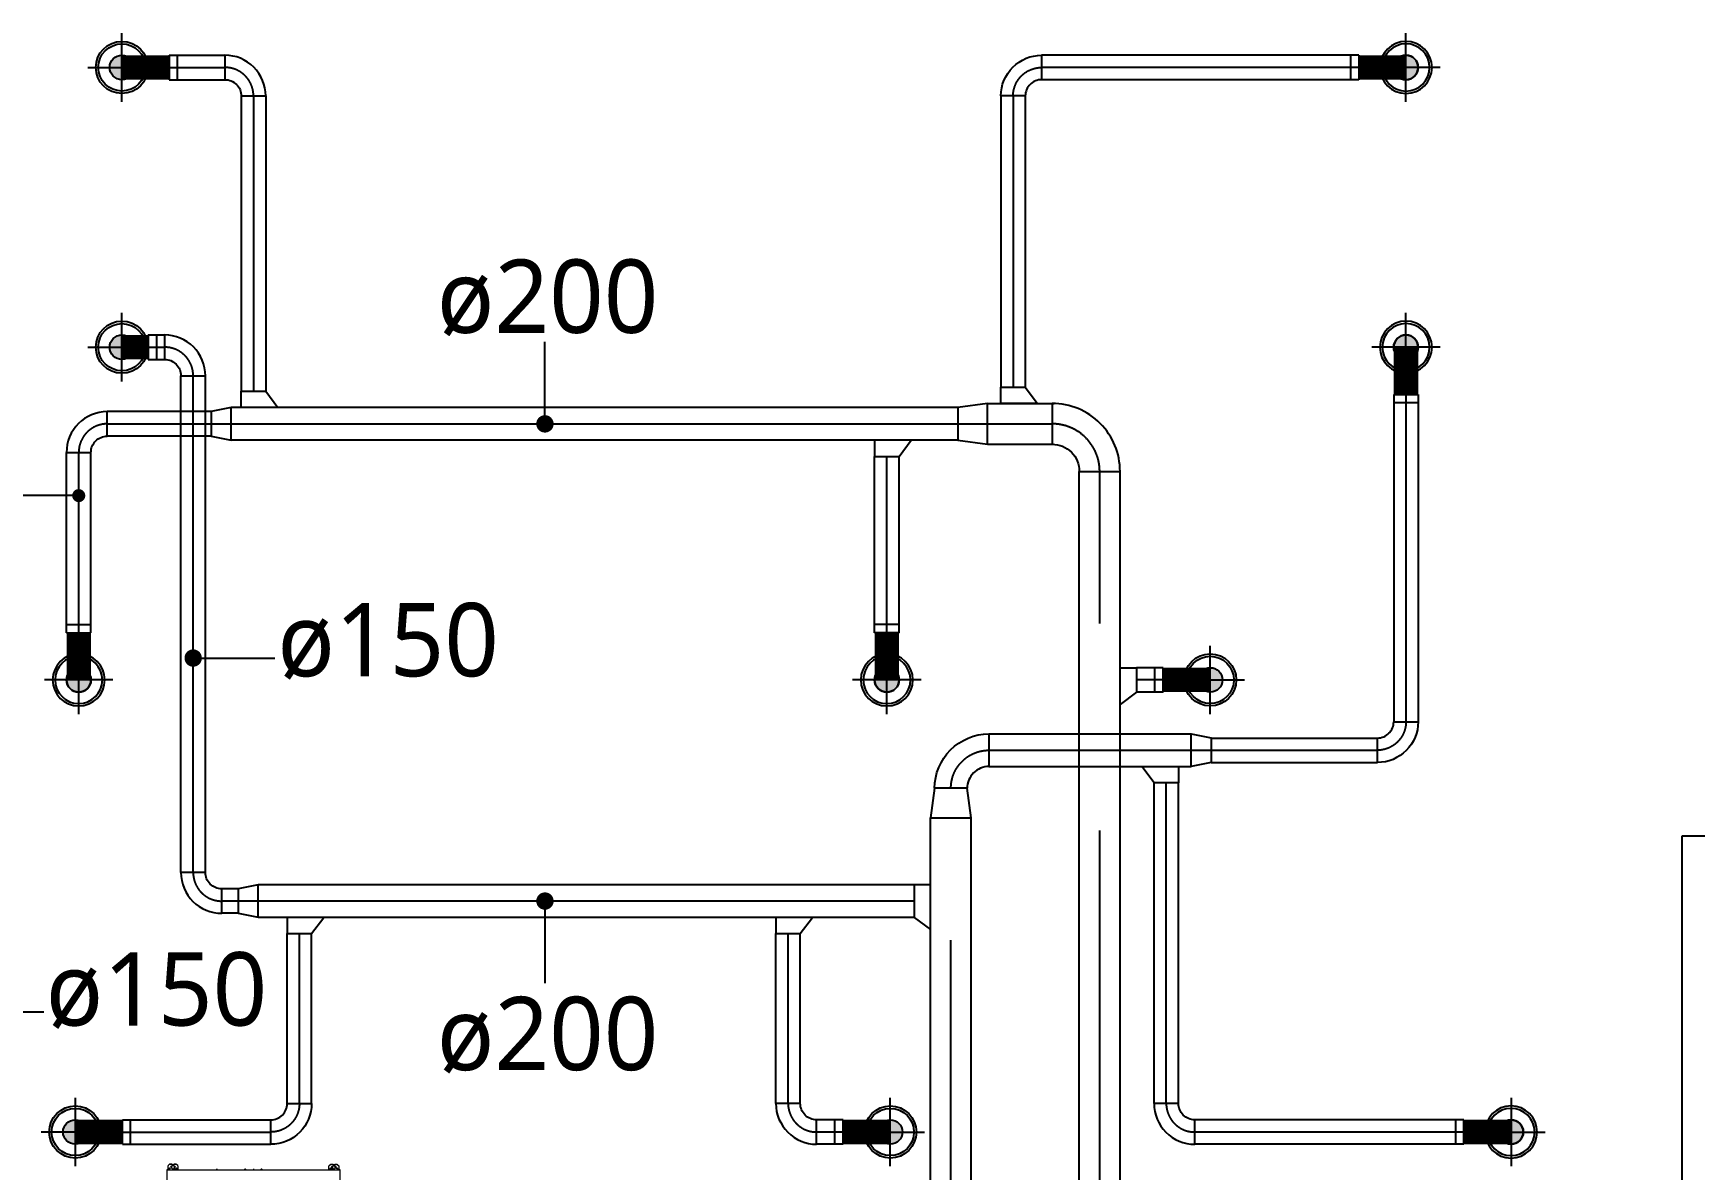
# Model space of a CAD drawing. Header units: millimetres. Extents: x 61566 to 667441, y 0 to 118800.
# Drawn here: x 439367 to 449561, y 65149 to 72122 of the extents above; entities that cross this region are included whole.
import ezdxf

# ---------------------------------------------------------------- set-up
doc = ezdxf.new("R2010")
doc.units = ezdxf.units.MM
doc.header["$LTSCALE"] = 200
doc.linetypes.add('CENTER', pattern=[50.8, 31.75, -6.35, 6.35, -6.35])
for name, color, linetype in [('DUCT', 7, 'Continuous'), ('LG-DIFF', 30, 'Continuous'), ('LG-TEXT', 2, 'Continuous'), ('LG-환기', 2, 'Continuous'), ('TEXT', 3, 'Continuous'), ('환기(RA)', 2, 'Continuous'), ('환기(SA)', 3, 'Continuous'), ('환기유니트', 6, 'Continuous')]:
    doc.layers.add(name, color=color, linetype=linetype)
doc.styles.add('LG전자', font='malgun.ttf')

# ---------------------------------------------------------------- blocks, each defined once
blk = doc.blocks.new('A$C40B63A93')
at = {"color": 1}
for p, q in [((210, 420), (210, 0)), ((420, 210), (0, 210))]:
    blk.add_line(p, q, dxfattribs=at)
at = {"color": 0}
for radius in [160, 145, 75]:
    blk.add_circle((210, 210), radius, dxfattribs=at)
blk = doc.blocks.new('ELBOW_90_150')
at = {"layer": 'DUCT', "color": 0}
blk.add_lwpolyline([(175, 250, 0.414214), (-75, 0), (75, 0, -0.414214), (175, 100), (175, 250)], format="xyb", dxfattribs=at)
at = {"layer": 'DUCT', "color": 1, "linetype": 'CENTER'}
blk.add_arc((175, 0), 175, 90, 180, dxfattribs=at)
blk = doc.blocks.new('레듀서2')
at = {"layer": '환기(RA)', "color": 0}
blk.add_lwpolyline([(182, 225), (0, 250), (0, 0), (182, 25)], close=True, dxfattribs=at)
blk = doc.blocks.new('레듀서1')
at = {"layer": '환기(SA)', "color": 0}
blk.add_lwpolyline([(-23, 123), (177, 123), (152, 0), (2, 0)], close=True, dxfattribs=at)
blk = doc.blocks.new('상업용 프리미엄환기 800~1000CMH')
at = {"layer": 'LG-환기', "color": 0, "linetype": 'Continuous', "lineweight": 18}
for p, q in [((-9, 22), (-9, 948)), ((1050, 949), (1050, 22)), ((1050, 23), (-9, 23)), ((-2, 22), (-9, 22)), ((-3, 0), (-3, 20)), ((17, 12), (22, 12)), ((22, 2), (17, 2)), ((22, 13), (22, 15)), ((22, 2), (22, -12)), ((32, 15), (32, 13)), ((32, 12), (37, 12)), ((32, -12), (32, 2)), ((37, 2), (32, 2)), ((44, 22), (35, 22)), ((38, 20), (38, 20)), ((57, 20), (57, 0)), ((475, 22), (466, 22)), ((469, 20), (469, 20)), ((519, 21), (519, 21)), ((575, 22), (566, 22)), ((569, 20), (569, 20)), ((743, 21), (743, 21)), ((984, 0), (984, 20)), ((1006, 22), (997, 22)), ((1000, 20), (1000, 20)), ((1004, 12), (1009, 12)), ((1009, 2), (1004, 2)), ((1009, 12), (1009, 15)), ((1009, 1), (1009, -12)), ((1019, 15), (1019, 12)), ((1019, -12), (1019, 1)), ((1020, 12), (1024, 12)), ((1024, 2), (1020, 2)), ((1050, 22), (1043, 22)), ((1044, 20), (1044, 0)), ((6, -10), (-2, -2)), ((6, -10), (22, -10)), ((6, -12), (6, -10)), ((6, -10), (22, -10)), ((22, -12), (6, -12)), ((9, -10), (9, -12)), ((19, -12), (19, -10)), ((32, -10), (48, -10)), ((32, -10), (48, -10)), ((48, -12), (32, -12)), ((35, -10), (35, -12)), ((45, -12), (45, -10)), ((56, -2), (48, -10)), ((48, -10), (48, -12)), ((985, -2), (993, -10)), ((993, -10), (1009, -10)), ((994, -11), (993, -10)), ((994, -11), (1009, -11)), ((994, -12), (994, -11)), ((1009, -12), (994, -12)), ((997, -11), (997, -12)), ((1006, -12), (1006, -11)), ((1019, -10), (1036, -10)), ((1019, -11), (1035, -11)), ((1035, -12), (1019, -12)), ((1022, -11), (1022, -12)), ((1032, -12), (1032, -11)), ((1044, -2), (1035, -11)), ((1035, -11), (1035, -12))]:
    blk.add_line(p, q, dxfattribs=at)
for centre in [(6, 15), (48, 15), (993, 15), (1035, 15)]:
    blk.add_circle(centre, 3, dxfattribs=at)
for centre, radius, start, end in [((0, 20), 3, 119.9279, 180), ((0, 0), 3, 180, 225), ((17, 7), 5, 90, 270), ((27, 15), 5, 0, 180), ((22, 13), 0.5, 270, 0), ((22, 2), 0.5, 0, 90), ((32, 13), 0.5, 180, 270), ((32, 2), 0.5, 90, 180), ((35, 22), 0.3, 90, 214.6013), ((40, 25), 5.4, 214.6013, 248.604), ((37, 7), 5, 270, 90), ((40, 25), 5.4, 296.0867, 325.3987), ((44, 22), 0.3, 325.3987, 90), ((54, 20), 3, 0, 60.0721), ((54, 0), 3, 315, 0), ((466, 22), 0.3, 90, 214.6013), ((471, 25), 5.4, 214.6013, 248.604), ((471, 25), 5.4, 296.0867, 325.3987), ((475, 22), 0.3, 325.3987, 90), ((521, 26), 5.4, 221.7551, 248.604), ((521, 26), 5.4, 296.0867, 318.2452), ((566, 22), 0.3, 90, 214.6013), ((571, 25), 5.4, 214.6013, 248.604), ((571, 25), 5.4, 296.0867, 325.3987), ((575, 22), 0.3, 325.3987, 90), ((745, 26), 5.4, 221.7551, 248.604), ((745, 26), 5.4, 296.0867, 318.2452), ((987, 20), 3, 111.0403, 180), ((998, 22), 0.3, 90, 214.6013), ((1002, 25), 5.4, 214.6013, 248.604), ((1004, 7), 5, 90, 270), ((1002, 25), 5.4, 296.0867, 325.3987), ((1006, 22), 0.3, 325.3987, 90), ((1014, 15), 5, 0, 180), ((1009, 12), 0.5, 270, 0), ((1009, 1), 0.5, 0, 90), ((1020, 12), 0.5, 180, 270), ((1020, 1), 0.5, 90, 180), ((1024, 7), 5, 270, 90), ((1041, 20), 3, 0, 68.9597), ((987, 0), 3, 180, 225), ((1041, 0), 3, 315, 0)]:
    blk.add_arc(centre, radius, start, end, dxfattribs=at)
for points, knots in [([(38, 20), (38, 20), (38, 20), (38, 20), (38, 20), (38, 20), (38, 20), (38, 20), (39, 20), (39, 20)], [0, 0, 0, 0, 0.25, 0.25, 0.375, 0.375, 0.5, 0.5, 1, 1, 1, 1]), ([(39, 20), (39, 20), (39, 20), (39, 20), (39, 20), (39, 20), (39, 20), (39, 20), (39, 20), (39, 20)], [0, 0, 0, 0, 0.5, 0.5, 0.75, 0.75, 0.875, 0.875, 1, 1, 1, 1]), ([(39, 20), (39, 20), (39, 20), (39, 20), (39, 20), (39, 20), (39, 20), (39, 20), (39, 20), (39, 20), (39, 20), (39, 20), (39, 20), (39, 20), (39, 20), (39, 20), (39, 20), (39, 20), (39, 20), (39, 20), (39, 20), (39, 20), (39, 20), (39, 20), (39, 20)], [0, 0, 0, 0, 0.125, 0.125, 0.1875, 0.1875, 0.25, 0.25, 0.375, 0.375, 0.4375, 0.4375, 0.5, 0.5, 0.625, 0.625, 0.6875, 0.6875, 0.75, 0.8125, 0.8125, 0.875, 0.875, 1, 1, 1, 1]), ([(40, 20), (40, 20), (40, 20), (40, 20), (40, 20), (40, 20), (40, 20), (40, 20), (40, 20), (40, 20)], [0, 0, 0, 0, 0.5, 0.5, 0.625, 0.625, 0.75, 0.75, 1, 1, 1, 1]), ([(40, 20), (40, 20), (40, 20), (40, 20), (40, 20), (40, 20), (40, 20), (40, 20), (40, 20), (40, 20), (40, 20), (40, 20), (40, 20), (40, 20), (40, 20), (40, 20), (40, 20), (40, 20), (40, 20), (40, 20), (40, 20), (40, 20), (40, 20), (40, 20), (40, 20)], [0, 0, 0, 0, 0.125, 0.125, 0.1875, 0.1875, 0.25, 0.25, 0.375, 0.375, 0.4375, 0.4375, 0.5, 0.5, 0.625, 0.625, 0.6875, 0.6875, 0.75, 0.8125, 0.8125, 0.875, 0.875, 1, 1, 1, 1]), ([(40, 20), (40, 20), (41, 20), (41, 20), (41, 20), (41, 20), (41, 20), (41, 20), (41, 20), (41, 20), (41, 20), (41, 20), (42, 20)], [0, 0, 0, 0, 0.25, 0.25, 0.375, 0.375, 0.5, 0.5, 0.625, 0.625, 0.75, 1, 1, 1, 1]), ([(469, 20), (469, 20), (469, 20), (469, 20), (469, 20), (469, 20), (469, 20), (470, 20), (470, 20), (470, 20)], [0, 0, 0, 0, 0.25, 0.25, 0.375, 0.375, 0.5, 0.5, 1, 1, 1, 1]), ([(470, 20), (470, 20), (470, 20), (470, 20), (470, 20), (470, 20), (470, 20), (470, 20), (470, 20), (470, 20), (470, 20), (470, 20), (470, 20), (470, 20), (470, 20), (470, 20), (470, 20), (470, 20), (470, 20), (470, 20), (470, 20), (470, 20), (470, 20), (470, 20), (470, 20)], [0, 0, 0, 0, 0.125, 0.125, 0.1875, 0.1875, 0.25, 0.25, 0.375, 0.375, 0.4375, 0.4375, 0.5, 0.5, 0.625, 0.625, 0.6875, 0.6875, 0.75, 0.8125, 0.8125, 0.875, 0.875, 1, 1, 1, 1]), ([(470, 20), (470, 20), (470, 20), (470, 20), (470, 20), (470, 20), (470, 20), (470, 20), (470, 20), (470, 20)], [0, 0, 0, 0, 0.5, 0.5, 0.75, 0.75, 0.875, 0.875, 1, 1, 1, 1]), ([(471, 20), (471, 20), (471, 20), (471, 20), (471, 20), (471, 20), (471, 20), (471, 20), (471, 20), (471, 20)], [0, 0, 0, 0, 0.5, 0.5, 0.625, 0.625, 0.75, 0.75, 1, 1, 1, 1]), ([(471, 20), (471, 20), (471, 20), (471, 20), (471, 20), (471, 20), (471, 20), (471, 20), (471, 20), (471, 20), (471, 20), (471, 20), (471, 20), (471, 20), (471, 20), (471, 20), (471, 20), (471, 20), (471, 20), (471, 20), (471, 20), (471, 20), (471, 20), (471, 20), (471, 20)], [0, 0, 0, 0, 0.125, 0.125, 0.1875, 0.1875, 0.25, 0.25, 0.375, 0.375, 0.4375, 0.4375, 0.5, 0.5, 0.625, 0.625, 0.6875, 0.6875, 0.75, 0.8125, 0.8125, 0.875, 0.875, 1, 1, 1, 1]), ([(471, 20), (472, 20), (472, 20), (472, 20), (472, 20), (472, 20), (472, 20), (472, 20), (472, 20), (472, 20), (472, 20), (473, 20), (473, 20)], [0, 0, 0, 0, 0.25, 0.25, 0.375, 0.375, 0.5, 0.5, 0.625, 0.625, 0.75, 1, 1, 1, 1]), ([(519, 21), (519, 21), (519, 21), (519, 21), (519, 21), (519, 21), (520, 21), (520, 21), (520, 21), (520, 21)], [0, 0, 0, 0, 0.25, 0.25, 0.375, 0.375, 0.5, 0.5, 1, 1, 1, 1]), ([(520, 21), (520, 21), (520, 21), (520, 21), (520, 21), (520, 21), (520, 21), (520, 21), (520, 21), (520, 21)], [0, 0, 0, 0, 0.5, 0.5, 0.75, 0.75, 0.875, 0.875, 1, 1, 1, 1]), ([(520, 21), (520, 21), (520, 21), (520, 21), (520, 21), (520, 21), (520, 21), (520, 21), (520, 21), (520, 21), (520, 21), (520, 21), (520, 21), (520, 21), (520, 21), (520, 21), (520, 21), (520, 21), (520, 21), (520, 21), (520, 21), (520, 21), (520, 21), (520, 21), (520, 21)], [0, 0, 0, 0, 0.125, 0.125, 0.1875, 0.1875, 0.25, 0.25, 0.375, 0.375, 0.4375, 0.4375, 0.5, 0.5, 0.625, 0.625, 0.6875, 0.6875, 0.75, 0.8125, 0.8125, 0.875, 0.875, 1, 1, 1, 1]), ([(521, 21), (521, 21), (521, 21), (521, 21), (521, 21), (521, 21), (521, 21), (521, 21), (521, 21), (521, 21)], [0, 0, 0, 0, 0.5, 0.5, 0.625, 0.625, 0.75, 0.75, 1, 1, 1, 1]), ([(521, 21), (521, 21), (521, 21), (521, 21), (521, 21), (521, 21), (521, 21), (521, 21), (521, 21), (521, 21), (521, 21), (521, 21), (521, 21), (521, 21), (521, 21), (521, 21), (521, 21), (521, 21), (521, 21), (522, 21), (522, 21), (522, 21), (522, 21), (522, 21), (522, 21)], [0, 0, 0, 0, 0.125, 0.125, 0.1875, 0.1875, 0.25, 0.25, 0.375, 0.375, 0.4375, 0.4375, 0.5, 0.5, 0.625, 0.625, 0.6875, 0.6875, 0.75, 0.8125, 0.8125, 0.875, 0.875, 1, 1, 1, 1]), ([(522, 21), (522, 21), (522, 21), (522, 21), (522, 21), (522, 21), (522, 21), (522, 21), (522, 21), (522, 21), (523, 21), (523, 21), (523, 21)], [0, 0, 0, 0, 0.25, 0.25, 0.375, 0.375, 0.5, 0.5, 0.625, 0.625, 0.75, 1, 1, 1, 1]), ([(569, 20), (569, 20), (569, 20), (569, 20), (569, 20), (569, 20), (569, 20), (570, 20), (570, 20), (570, 20)], [0, 0, 0, 0, 0.25, 0.25, 0.375, 0.375, 0.5, 0.5, 1, 1, 1, 1]), ([(570, 20), (570, 20), (570, 20), (570, 20), (570, 20), (570, 20), (570, 20), (570, 20), (570, 20), (570, 20), (570, 20), (570, 20), (570, 20), (570, 20), (570, 20), (570, 20), (570, 20), (570, 20), (570, 20), (570, 20), (570, 20), (570, 20), (570, 20), (570, 20), (570, 20)], [0, 0, 0, 0, 0.125, 0.125, 0.1875, 0.1875, 0.25, 0.25, 0.375, 0.375, 0.4375, 0.4375, 0.5, 0.5, 0.625, 0.625, 0.6875, 0.6875, 0.75, 0.8125, 0.8125, 0.875, 0.875, 1, 1, 1, 1]), ([(570, 20), (570, 20), (570, 20), (570, 20), (570, 20), (570, 20), (570, 20), (570, 20), (570, 20), (570, 20)], [0, 0, 0, 0, 0.5, 0.5, 0.75, 0.75, 0.875, 0.875, 1, 1, 1, 1]), ([(571, 20), (571, 20), (571, 20), (571, 20), (571, 20), (571, 20), (571, 20), (571, 20), (571, 20), (571, 20)], [0, 0, 0, 0, 0.5, 0.5, 0.625, 0.625, 0.75, 0.75, 1, 1, 1, 1]), ([(571, 20), (571, 20), (571, 20), (571, 20), (571, 20), (571, 20), (571, 20), (571, 20), (571, 20), (571, 20), (571, 20), (571, 20), (571, 20), (571, 20), (571, 20), (571, 20), (571, 20), (571, 20), (571, 20), (571, 20), (571, 20), (571, 20), (571, 20), (571, 20), (571, 20)], [0, 0, 0, 0, 0.125, 0.125, 0.1875, 0.1875, 0.25, 0.25, 0.375, 0.375, 0.4375, 0.4375, 0.5, 0.5, 0.625, 0.625, 0.6875, 0.6875, 0.75, 0.8125, 0.8125, 0.875, 0.875, 1, 1, 1, 1]), ([(571, 20), (572, 20), (572, 20), (572, 20), (572, 20), (572, 20), (572, 20), (572, 20), (572, 20), (572, 20), (572, 20), (573, 20), (573, 20)], [0, 0, 0, 0, 0.25, 0.25, 0.375, 0.375, 0.5, 0.5, 0.625, 0.625, 0.75, 1, 1, 1, 1]), ([(743, 21), (743, 21), (743, 21), (743, 21), (743, 21), (744, 21), (744, 21), (744, 21), (744, 21), (744, 21)], [0, 0, 0, 0, 0.25, 0.25, 0.375, 0.375, 0.5, 0.5, 1, 1, 1, 1]), ([(744, 21), (744, 21), (744, 21), (744, 21), (744, 21), (744, 21), (744, 21), (744, 21), (744, 21), (744, 21), (744, 21), (744, 21), (744, 21), (745, 21), (745, 21), (745, 21), (745, 21), (745, 21), (745, 21), (745, 21), (745, 21), (745, 21), (745, 21), (745, 21), (745, 21)], [0, 0, 0, 0, 0.125, 0.125, 0.1875, 0.1875, 0.25, 0.25, 0.375, 0.375, 0.4375, 0.4375, 0.5, 0.5, 0.625, 0.625, 0.6875, 0.6875, 0.75, 0.8125, 0.8125, 0.875, 0.875, 1, 1, 1, 1]), ([(745, 21), (745, 21), (745, 21), (745, 21), (745, 21), (745, 21), (745, 21), (745, 21), (745, 21), (745, 21)], [0, 0, 0, 0, 0.5, 0.5, 0.75, 0.75, 0.875, 0.875, 1, 1, 1, 1]), ([(745, 21), (745, 21), (745, 21), (745, 21), (745, 21), (745, 21), (745, 21), (745, 21), (745, 21), (745, 21)], [0, 0, 0, 0, 0.5, 0.5, 0.625, 0.625, 0.75, 0.75, 1, 1, 1, 1]), ([(745, 21), (745, 21), (745, 21), (745, 21), (745, 21), (745, 21), (745, 21), (745, 21), (745, 21), (745, 21), (745, 21), (745, 21), (745, 21), (746, 21), (746, 21), (746, 21), (746, 21), (746, 21), (746, 21), (746, 21), (746, 21), (746, 21), (746, 21), (746, 21), (746, 21)], [0, 0, 0, 0, 0.125, 0.125, 0.1875, 0.1875, 0.25, 0.25, 0.375, 0.375, 0.4375, 0.4375, 0.5, 0.5, 0.625, 0.625, 0.6875, 0.6875, 0.75, 0.8125, 0.8125, 0.875, 0.875, 1, 1, 1, 1]), ([(746, 21), (746, 21), (746, 21), (746, 21), (746, 21), (746, 21), (746, 21), (746, 21), (746, 21), (747, 21), (747, 21), (747, 21), (747, 21)], [0, 0, 0, 0, 0.25, 0.25, 0.375, 0.375, 0.5, 0.5, 0.625, 0.625, 0.75, 1, 1, 1, 1]), ([(1000, 20), (1000, 20), (1000, 20), (1000, 20), (1000, 20), (1000, 20), (1000, 20), (1001, 20), (1001, 20), (1001, 20)], [0, 0, 0, 0, 0.25, 0.25, 0.375, 0.375, 0.5, 0.5, 1, 1, 1, 1]), ([(1001, 20), (1001, 20), (1001, 20), (1001, 20), (1001, 20), (1001, 20), (1001, 20), (1001, 20), (1001, 20), (1001, 20)], [0, 0, 0, 0, 0.5, 0.5, 0.75, 0.75, 0.875, 0.875, 1, 1, 1, 1]), ([(1001, 20), (1001, 20), (1001, 20), (1001, 20), (1001, 20), (1001, 20), (1001, 20), (1001, 20), (1001, 20), (1001, 20), (1001, 20), (1001, 20), (1001, 20), (1001, 20), (1001, 20), (1001, 20), (1001, 20), (1001, 20), (1001, 20), (1001, 20), (1001, 20), (1001, 20), (1001, 20), (1001, 20), (1001, 20)], [0, 0, 0, 0, 0.125, 0.125, 0.1875, 0.1875, 0.25, 0.25, 0.375, 0.375, 0.4375, 0.4375, 0.5, 0.5, 0.625, 0.625, 0.6875, 0.6875, 0.75, 0.8125, 0.8125, 0.875, 0.875, 1, 1, 1, 1]), ([(1002, 20), (1003, 20), (1003, 20), (1003, 20), (1003, 20), (1003, 20), (1003, 20), (1003, 20), (1003, 20), (1003, 20), (1004, 20), (1004, 20), (1004, 20)], [0, 0, 0, 0, 0.25, 0.25, 0.375, 0.375, 0.5, 0.5, 0.625, 0.625, 0.75, 1, 1, 1, 1]), ([(1002, 20), (1002, 20), (1002, 20), (1002, 20), (1002, 20), (1002, 20), (1002, 20), (1002, 20), (1002, 20), (1002, 20), (1002, 20), (1002, 20), (1002, 20), (1002, 20), (1002, 20), (1002, 20), (1002, 20), (1002, 20), (1002, 20), (1002, 20), (1002, 20), (1002, 20), (1002, 20), (1002, 20), (1002, 20)], [0, 0, 0, 0, 0.125, 0.125, 0.1875, 0.1875, 0.25, 0.25, 0.375, 0.375, 0.4375, 0.4375, 0.5, 0.5, 0.625, 0.625, 0.6875, 0.6875, 0.75, 0.8125, 0.8125, 0.875, 0.875, 1, 1, 1, 1]), ([(1002, 20), (1002, 20), (1002, 20), (1002, 20), (1002, 20), (1002, 20), (1002, 20), (1002, 20), (1002, 20), (1002, 20)], [0, 0, 0, 0, 0.5, 0.5, 0.625, 0.625, 0.75, 0.75, 1, 1, 1, 1])]:
    blk.add_open_spline(points, degree=3, knots=knots, dxfattribs=at)
for points in [[(39, 20), (39, 20), (40, 20), (40, 20)], [(42, 20), (42, 20), (42, 20), (42, 20)], [(470, 20), (471, 20), (471, 20), (471, 20)], [(473, 20), (473, 20), (473, 20), (473, 20)], [(520, 21), (521, 21), (521, 21), (521, 21)], [(523, 21), (523, 21), (523, 21), (523, 21)], [(570, 20), (571, 20), (571, 20), (571, 20)], [(573, 20), (573, 20), (573, 20), (573, 20)], [(745, 21), (745, 21), (745, 21), (745, 21)], [(747, 21), (747, 21), (747, 21), (747, 21)], [(1001, 20), (1002, 20), (1002, 20), (1002, 20)], [(1004, 20), (1004, 20), (1004, 20), (1004, 20)]]:
    blk.add_open_spline(points, degree=3, dxfattribs=at)

msp = doc.modelspace()

# ---------------------------------------------------------------- hatches: boundary and pattern name
at = {"layer": 'LG-DIFF'}
h = msp.add_hatch(color=3, dxfattribs=at)
edge = h.paths.add_edge_path()
edge.add_arc((439910.7, 70195.5), 75, 270, 630)
at = {"layer": '환기(RA)'}
h = msp.add_hatch(color=256, dxfattribs=at)
edge = h.paths.add_edge_path()
edge.add_arc((439910.7, 71911.9), 75, 270, 630)
h = msp.add_hatch(color=256, dxfattribs=at)
edge = h.paths.add_edge_path()
edge.add_arc((447789.3, 71911.9), 75, -90, 270, ccw=False)
h = msp.add_hatch(color=256, dxfattribs=at)
edge = h.paths.add_edge_path()
edge.add_arc((439645.8, 68154.1), 75, 0, 360)
h = msp.add_hatch(color=256, dxfattribs=at)
edge = h.paths.add_edge_path()
edge.add_arc((444604.3, 68154.1), 75, -180, 180, ccw=False)
h = msp.add_hatch(color=256, dxfattribs=at)
edge = h.paths.add_edge_path()
edge.add_arc((446588.3, 68154.1), 75, 90, 450)
at = {"layer": '환기(SA)'}
h = msp.add_hatch(color=256, dxfattribs=at)
edge = h.paths.add_edge_path()
edge.add_arc((447789.3, 70195.5), 75, -90, 270, ccw=False)
h = msp.add_hatch(color=256, dxfattribs=at)
edge = h.paths.add_edge_path()
edge.add_arc((439624.7, 65380.3), 75, -270, 90, ccw=False)
h = msp.add_hatch(color=256, dxfattribs=at)
edge = h.paths.add_edge_path()
edge.add_arc((444625.4, 65380.3), 75, -180, 180, ccw=False)
h = msp.add_hatch(color=256, dxfattribs=at)
edge = h.paths.add_edge_path()
edge.add_arc((448434.1, 65380.3), 75, 90, 450)

# ---------------------------------------------------------------- linework, layer by layer
at = {"layer": 'LG-DIFF', "color": 3}
for p, q in [((440072.2, 70270.5), (440173.1, 70270.5)), ((440072.2, 70270.5), (440072.2, 70120.5)), ((440122.2, 70270.5), (440122.2, 70120.5)), ((440072.2, 70120.5), (440173.1, 70120.5)), ((440273.1, 66972.2), (440273.1, 70020.5)), ((440423.1, 66972.2), (440423.1, 70020.5))]:
    msp.add_line(p, q, dxfattribs=at)
at = {"layer": 'LG-DIFF', "color": 3, "const_width": 150}
msp.add_lwpolyline([(440072.2, 70195.5), (439910.7, 70195.5)], dxfattribs=at)
at = {"layer": 'LG-DIFF', "color": 3}
msp.add_circle((439910.7, 70195.5), 75, dxfattribs=at)
at = {"layer": 'LG-TEXT', "linetype": 'ByBlock', "lineweight": -2}
msp.add_line((449485, 67197.8), (451465.1, 67197.8), dxfattribs=at)
msp.add_polyline3d([(449485, 56572.1, 0), (449485, 67197.8, 0)], dxfattribs=at)
at = {"layer": 'TEXT', "color": 1}
for p, q in [((442506.5, 69725), (442506.5, 70228, 0)), ((439645.8, 69284.9), (439270.2, 69284.9, 0)), ((440348.1, 68288.3), (440848.8, 68288.3, 0)), ((442506.5, 66797.2), (442506.5, 66294.3, 0)), ((439249.1, 66117.4), (439431.2, 66117.4, 0))]:
    msp.add_line(p, q, dxfattribs=at)
for points, const_width in [([(442533.1, 69725, 1), (442479.8, 69725, 1)], 53.3), ([(442526.5, 69725, 1), (442486.5, 69725, 1)], 40), ([(439645.8, 69304.9, 1), (439645.8, 69264.9, 1)], 40), ([(440348.1, 68314.9, -1), (440348.1, 68261.6, -1)], 53.3), ([(442533.1, 66797.2, -1), (442479.8, 66797.2, -1)], 53.3)]:
    msp.add_lwpolyline(points, format="xyb", close=True, dxfattribs=dict(at, const_width=const_width))
at = {"layer": '환기(RA)'}
for p, q in [((440200.3, 71986.9), (440543.2, 71986.9)), ((440200.3, 71986.9), (440200.3, 71836.9)), ((440250.3, 71986.9), (440250.3, 71836.9)), ((447499.7, 71986.9), (445553.9, 71986.9)), ((447449.7, 71986.9), (447449.7, 71836.9)), ((447499.7, 71986.9), (447499.7, 71836.9)), ((440200.3, 71836.9), (440543.2, 71836.9)), ((447499.7, 71836.9), (445553.9, 71836.9)), ((440643.2, 71736.9), (440643.2, 69925)), ((440793.2, 71736.9), (440793.2, 69925)), ((445303.9, 71736.9), (445303.9, 69950)), ((445453.9, 71736.9), (445453.9, 69950)), ((445222.6, 69850), (445631.4, 69850)), ((440458.4, 69800), (439820.8, 69800)), ((445040.9, 69825), (440581.1, 69825)), ((440458.4, 69650), (439820.8, 69650)), ((439570.8, 68443.7), (439570.8, 69550)), ((439720.8, 68443.7), (439720.8, 69550)), ((445040.9, 69625), (440581.1, 69625)), ((445222.6, 69600), (445626.6, 69600)), ((444529.3, 68443.7), (444529.3, 69525)), ((444679.3, 68443.7), (444679.3, 69525)), ((445785.1, 60879.8), (445785.1, 69433.6)), ((446035.1, 60879.8), (446035.1, 69433.6)), ((439570.8, 68493.7), (439720.8, 68493.7)), ((439570.8, 68443.7), (439720.8, 68443.7)), ((444679.3, 68493.7), (444529.3, 68493.7)), ((444679.3, 68443.7), (444529.3, 68443.7)), ((446298.6, 68229.1), (446135.1, 68229.1)), ((446248.6, 68079.1), (446248.6, 68229.1)), ((446298.6, 68079.1), (446298.6, 68229.1)), ((446298.6, 68079.1), (446135.1, 68079.1))]:
    msp.add_line(p, q, dxfattribs=at)
at = {"layer": '환기(RA)', "const_width": 150}
for points in [[(440200.3, 71911.9), (439910.7, 71911.9)], [(447499.7, 71911.9), (447789.3, 71911.9)], [(439645.8, 68443.7), (439645.8, 68154.1)], [(444604.3, 68443.7), (444604.3, 68154.1)], [(446298.6, 68154.1), (446588.3, 68154.1)]]:
    msp.add_lwpolyline(points, dxfattribs=at)
at = {"layer": '환기(RA)'}
for points in [[(445303.9, 69850), (445303.9, 69950), (445453.9, 69950), (445528.9, 69850)], [(440643.2, 69825), (440643.2, 69925), (440793.2, 69925), (440868.2, 69825)], [(444529.3, 69625), (444529.3, 69525), (444679.3, 69525), (444754.3, 69625)], [(446035.1, 68229.1), (446135.1, 68229.1), (446135.1, 68079.1), (446035.1, 68004.1)]]:
    msp.add_lwpolyline(points, close=True, dxfattribs=at)
for centre in [(439910.7, 71911.9), (447789.3, 71911.9), (439645.8, 68154.1), (444604.3, 68154.1), (446588.3, 68154.1)]:
    msp.add_circle(centre, 75, dxfattribs=at)
at = {"layer": '환기(SA)', "color": 1, "linetype": 'CENTER'}
for p, q in [((440200.3, 71911.9), (440543.2, 71911.9)), ((447499.7, 71911.9), (445553.9, 71911.9)), ((440718.2, 71736.9), (440718.2, 69925)), ((445378.9, 71736.9), (445378.9, 69950)), ((440072.2, 70195.5), (440173.1, 70195.5)), ((440348.1, 66972.2), (440348.1, 70020.5)), ((447789.3, 69905.9), (447789.3, 67897.6)), ((439820.8, 69725), (445618.5, 69725)), ((439645.8, 68443.7), (439645.8, 69550)), ((444604.3, 68443.7), (444604.3, 69525)), ((445910.1, 60879.8), (445910.1, 69433.6)), ((446298.6, 68154.1), (446135.1, 68154.1)), ((445230.7, 67722.6), (447614.3, 67722.6)), ((446318.5, 65555.3), (446318.5, 67522.6)), ((444997.4, 60208.3), (444997.4, 67307.6)), ((444772.4, 66797.2), (440523.1, 66797.2)), ((440999.8, 65555.3), (440999.8, 66597.2)), ((443998.3, 65555.3), (443998.3, 66597.2)), ((439914.3, 65380.3), (440824.8, 65380.3)), ((444335.7, 65380.3), (444173.3, 65380.3)), ((448144.5, 65380.3), (446493.5, 65380.3))]:
    msp.add_line(p, q, dxfattribs=at)
at = {"layer": '환기(SA)'}
for p, q in [((447714.3, 69905.9), (447714.3, 67897.6)), ((447714.3, 69905.9), (447864.3, 69905.9)), ((447714.3, 69855.9), (447864.3, 69855.9)), ((447864.3, 69905.9), (447864.3, 67897.6)), ((445230.7, 67822.6), (446471, 67822.6)), ((446593.7, 67797.6), (447614.3, 67797.6)), ((445230.7, 67622.6), (446471, 67622.6)), ((446593.7, 67647.6), (447614.3, 67647.6)), ((446243.5, 65555.3), (446243.5, 67522.6)), ((446393.5, 65555.3), (446393.5, 67522.6)), ((444872.4, 60208.3), (444872.4, 67307.6)), ((445122.4, 60208.3), (445122.4, 67307.6)), ((444772.4, 66897.2), (440746.6, 66897.2)), ((440623.8, 66872.2), (440523.1, 66872.2)), ((440623.8, 66722.2), (440523.1, 66722.2)), ((444772.4, 66697.2), (440746.6, 66697.2)), ((440924.8, 65555.3), (440924.8, 66597.2)), ((441074.8, 65555.3), (441074.8, 66597.2)), ((443923.3, 65555.3), (443923.3, 66597.2)), ((444073.3, 65555.3), (444073.3, 66597.2)), ((439914.3, 65455.3), (440824.8, 65455.3)), ((439914.3, 65305.3), (439914.3, 65455.3)), ((439964.3, 65305.3), (439964.3, 65455.3)), ((444335.7, 65455.3), (444173.3, 65455.3)), ((444285.7, 65305.3), (444285.7, 65455.3)), ((444335.7, 65305.3), (444335.7, 65455.3)), ((448144.5, 65455.3), (446493.5, 65455.3)), ((448094.5, 65305.3), (448094.5, 65455.3)), ((448144.5, 65305.3), (448144.5, 65455.3)), ((439914.3, 65305.3), (440824.8, 65305.3)), ((444335.7, 65305.3), (444173.3, 65305.3)), ((448144.5, 65305.3), (446493.5, 65305.3))]:
    msp.add_line(p, q, dxfattribs=at)
at = {"layer": '환기(SA)', "const_width": 150}
for points in [[(447789.3, 69905.9), (447789.3, 70195.5)], [(439914.3, 65380.3), (439624.7, 65380.3)], [(444335.7, 65380.3), (444625.4, 65380.3)], [(448144.5, 65380.3), (448434.1, 65380.3)]]:
    msp.add_lwpolyline(points, dxfattribs=at)
at = {"layer": '환기(SA)'}
for points in [[(446393.5, 67622.6), (446393.5, 67522.6), (446243.5, 67522.6), (446168.5, 67622.6)], [(444872.4, 66897.2), (444772.4, 66897.2), (444772.4, 66697.2), (444872.4, 66622.2)], [(440924.8, 66697.2), (440924.8, 66597.2), (441074.8, 66597.2), (441149.8, 66697.2)], [(443923.3, 66697.2), (443923.3, 66597.2), (444073.3, 66597.2), (444148.3, 66697.2)]]:
    msp.add_lwpolyline(points, close=True, dxfattribs=at)
for centre in [(447789.3, 70195.5), (439624.7, 65380.3), (444625.4, 65380.3), (448434.1, 65380.3)]:
    msp.add_circle(centre, 75, dxfattribs=at)

# ---------------------------------------------------------------- block references
at = {"layer": 'LG-DIFF', "color": 3}
for name, p, rotation in [('A$C40B63A93', (440120.7, 70405.5), 180), ('ELBOW_90_150', (440173.1, 70195.5), 270), ('ELBOW_90_150', (440523.1, 66797.2), 89.99999999999999)]:
    msp.add_blockref(name, p, dxfattribs=dict(at, rotation=rotation))
at = {"layer": 'LG-DIFF', "color": 3, "xscale": -1, "rotation": 270}
msp.add_blockref('ELBOW_90_150', (447614.3, 67722.6), dxfattribs=at)
at = {"layer": 'LG-DIFF', "color": 3, "xscale": -1}
msp.add_blockref('A$C40B63A93', (448644.1, 65170.3), dxfattribs=at)
at = {"layer": '환기(RA)'}
for name, p, rotation in [('A$C40B63A93', (440120.7, 72121.9), 180), ('ELBOW_90_150', (440543.2, 71911.9), 270), ('레듀서2', (445222.6, 69850), 180), ('A$C40B63A93', (446798.3, 68364.1), 180)]:
    msp.add_blockref(name, p, dxfattribs=dict(at, rotation=rotation))
at = {"layer": '환기(RA)', "xscale": -1}
for name, p, rotation in [('A$C40B63A93', (447579.3, 72121.9), 180), ('ELBOW_90_150', (445553.9, 71911.9), 89.99999999999994), ('레듀서1', (440458.4, 69648.3), 270), ('A$C40B63A93', (439435.8, 68364.1), 180), ('A$C40B63A93', (444394.3, 68364.1), 180)]:
    msp.add_blockref(name, p, dxfattribs=dict(at, rotation=rotation))
at = {"layer": '환기(RA)', "xscale": 1.666666666666667, "yscale": 1.666666666666667, "zscale": 1.666666666666667, "rotation": 270}
msp.add_blockref('ELBOW_90_150', (445618.5, 69725.2), dxfattribs=at)
at = {"layer": '환기(RA)'}
msp.add_blockref('ELBOW_90_150', (439645.8, 69550), dxfattribs=at)
at = {"layer": '환기(SA)', "xscale": -1}
for name, p, rotation in [('A$C40B63A93', (447579.3, 70405.5), 180), ('레듀서1', (440623.8, 66720.6), 270), ('ELBOW_90_150', (440824.8, 65380.3), 269.9999999998353)]:
    msp.add_blockref(name, p, dxfattribs=dict(at, rotation=rotation))
at = {"layer": '환기(SA)', "xscale": -1.333333333333333, "yscale": 1.333333333333333, "zscale": 1.333333333333333, "rotation": 89.99999999999991}
msp.add_blockref('ELBOW_90_150', (445230.7, 67722.6), dxfattribs=at)
at = {"layer": '환기(SA)'}
for name, p, rotation in [('레듀서1', (446593.7, 67645.9), 90.00000000000001), ('레듀서2', (445122.4, 67307.6), 89.99999999999997), ('ELBOW_90_150', (444173.3, 65380.3), 90.00000000000001), ('A$C40B63A93', (444835.4, 65590.3), 180), ('ELBOW_90_150', (446493.5, 65380.3), 90.00000000000001)]:
    msp.add_blockref(name, p, dxfattribs=dict(at, rotation=rotation))
msp.add_blockref('A$C40B63A93', (439414.7, 65170.3), dxfattribs=at)
at = {"layer": '환기유니트', "rotation": 180}
msp.add_blockref('상업용 프리미엄환기 800~1000CMH', (441238.2, 65171.8), dxfattribs=at)

# ---------------------------------------------------------------- texts
at = {"layer": 'TEXT', "color": 2, "style": 'LG전자'}
for s, p in [('ø200', (441842.3, 70283.3, 0)), ('ø150', (439442.4, 66033.2, 0)), ('ø200', (441842.3, 65759.7, 0))]:
    msp.add_text(s, height=450, dxfattribs=at).set_placement(p)
msp.add_text('ø150', height=450, rotation=360, dxfattribs=at).set_placement((440863.8, 68176.1, 0))

doc.saveas('drawing.dxf')
